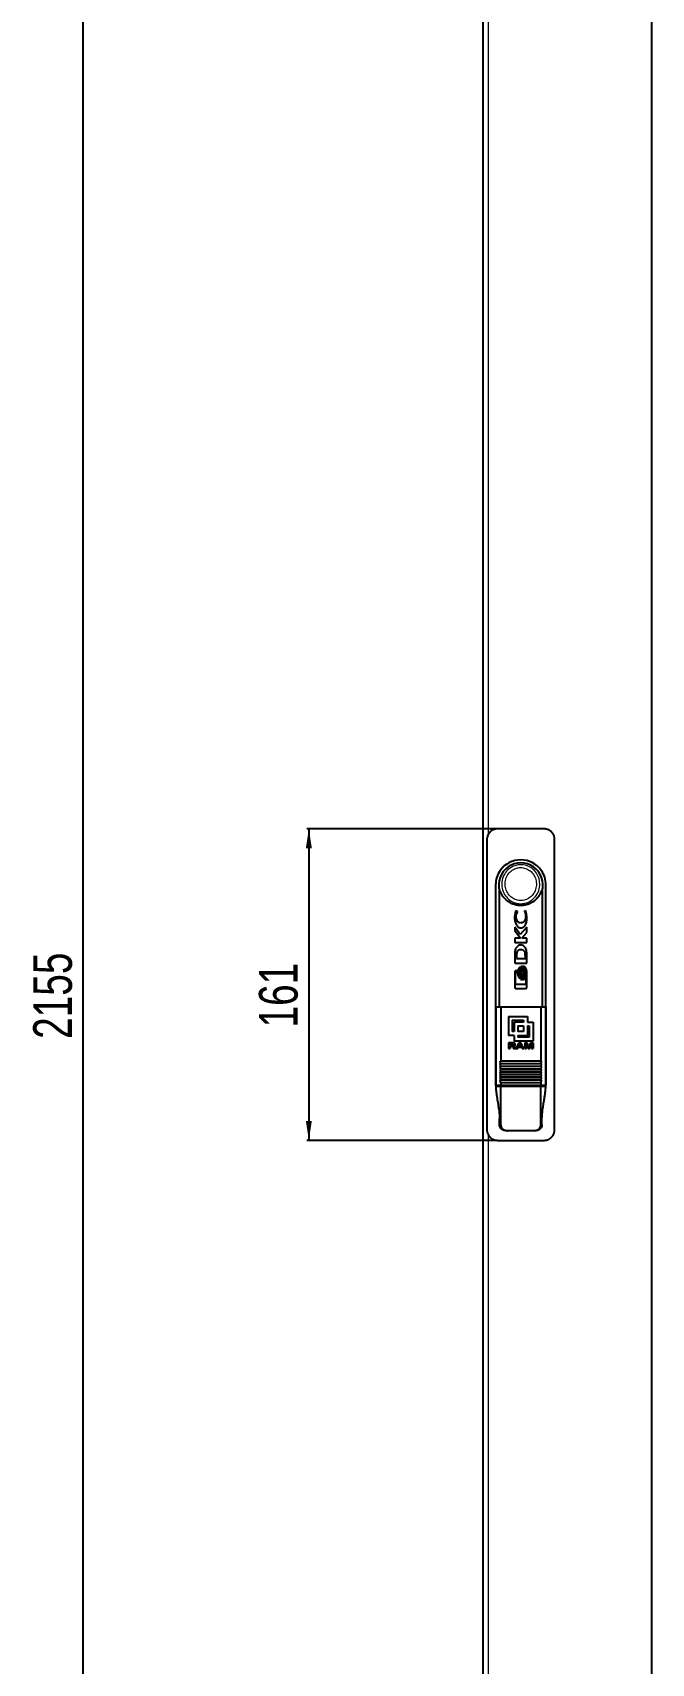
# Model space of a CAD drawing. Header units: millimetres. Extents: x -595 to 1655, y -1707 to 978.
# Drawn here: x -595 to -276, y -708 to 135 of the extents above; entities that cross this region are included whole.
import ezdxf

# ---------------------------------------------------------------- set-up
doc = ezdxf.new("R2010")
doc.units = ezdxf.units.MM
doc.layers.add('FORMAT', color=7, linetype='Continuous')
doc.styles.add('SLDTEXTSTYLE0', font='TXT', dxfattribs={"width": 0.75})
doc.dimstyles.new('SLDDIMSTYLE0', dxfattribs={"dimtxt": 20, "dimasz": 10, "dimexe": 0, "dimexo": 0.0625, "dimgap": 5, "dimtad": 2, "dimdec": 1, "dimrnd": 1e-09, "dimzin": 12, "dimdsep": 46, "dimtxsty": 'SLDTEXTSTYLE0', "dimsah": 1, "dimcen": 0.09, "dimadec": 0, "dimazin": 3, "dimtfac": 1, "dimtofl": 0, "dimtmove": 0, "dimatfit": 3, "dimfxl": 0, "dimfrac": 2, "dimtolj": 1, "dimtzin": 12, "dimarcsym": 0})

# ---------------------------------------------------------------- blocks, each defined once
blk = doc.blocks.new('_D_1')
at = {"layer": 'FORMAT'}
for p, q in [((-362.56, 722.34), (-570.23, 722.34)), ((-569.23, -1432.66), (-569.23, 722.34)), ((-362.56, -1432.66), (-570.23, -1432.66))]:
    blk.add_line(p, q, dxfattribs=at)
for points in [[(-569.23, 722.34), (-570.77, 712.34), (-567.69, 712.34)], [(-569.23, -1432.66), (-567.69, -1422.66), (-570.77, -1422.66)]]:
    blk.add_solid(points, dxfattribs=at)
at = {"layer": 'FORMAT', "insert": (-595.01, -384.72), "char_height": 20, "attachment_point": 1, "rotation": 90, "style": 'SLDTEXTSTYLE0'}
blk.add_mtext('2155', dxfattribs=at)
blk = doc.blocks.new('_D_4')
at = {"layer": 'FORMAT'}
for p, q in [((-355.06, -276.16), (-453.56, -276.16)), ((-452.56, -276.16), (-452.56, -437.16)), ((-355.06, -437.16), (-453.56, -437.16))]:
    blk.add_line(p, q, dxfattribs=at)
for points in [[(-452.56, -276.16), (-454.1, -286.16), (-451.02, -286.16)], [(-452.56, -437.16), (-451.02, -427.16), (-454.1, -427.16)]]:
    blk.add_solid(points, dxfattribs=at)
at = {"layer": 'FORMAT', "insert": (-478.34, -378.83), "char_height": 20, "attachment_point": 1, "rotation": 90, "style": 'SLDTEXTSTYLE0'}
blk.add_mtext('161', dxfattribs=at)

msp = doc.modelspace()

# ---------------------------------------------------------------- linework, layer by layer
at = {"color": 7, "linetype": 'Continuous', "lineweight": 25}
for p, q in [((-362.55, -1432.66), (-362.55, 722.34)), ((-275.55, 630.34), (-275.55, -1340.66)), ((-331.05, -276.16), (-355.05, -276.16)), ((-360.55, -281.66), (-360.55, -431.66)), ((-325.55, -431.66), (-325.55, -281.66)), ((-356.05, -305.16), (-356.05, -408.16)), ((-354.05, -368.16), (-354.05, -308.16)), ((-354.05, -308.16), (-354.05, -308.16)), ((-332.06, -308.16), (-332.05, -308.16)), ((-332.05, -308.16), (-332.05, -368.16)), ((-330.05, -408.16), (-330.05, -305.16)), ((-345.75, -318.49), (-346.28, -321.64)), ((-344.67, -318.86), (-345.75, -318.49)), ((-344.67, -319.15), (-344.67, -318.86)), ((-340.27, -318.88), (-341.07, -318.6)), ((-341.07, -318.6), (-341.07, -318.84)), ((-339.83, -321.67), (-340.27, -318.88)), ((-343.41, -330.83), (-346.2, -327.03)), ((-346.2, -327.03), (-346.2, -328.73)), ((-346.2, -328.73), (-343.25, -332.72)), ((-339.91, -326.95), (-343.41, -330.83)), ((-339.91, -329.68), (-339.91, -326.95)), ((-343.25, -332.72), (-346.2, -332.72)), ((-346.2, -332.72), (-346.2, -334.94)), ((-346.2, -334.94), (-339.91, -334.94)), ((-342.55, -332.72), (-339.91, -329.68)), ((-339.91, -332.72), (-342.55, -332.72)), ((-339.91, -334.94), (-339.91, -332.72)), ((-346.19, -341.35), (-346.19, -345.58)), ((-346.19, -345.58), (-339.9, -345.58)), ((-345.24, -340.68), (-345.32, -341.66)), ((-345.32, -341.66), (-345.32, -343.21)), ((-345.32, -343.21), (-340.68, -343.21)), ((-340.68, -343.21), (-340.68, -341.79)), ((-339.93, -340.52), (-340.11, -338.9)), ((-339.9, -341.52), (-339.93, -340.52)), ((-339.9, -341.54), (-339.9, -341.52)), ((-339.9, -341.56), (-339.9, -341.54)), ((-339.9, -345.58), (-339.9, -341.56)), ((-346.2, -350.16), (-346.2, -358.01)), ((-345.69, -356.55), (-345.69, -350.3)), ((-345.69, -350.3), (-345.11, -350.3)), ((-345.11, -349.51), (-345.54, -349.51)), ((-345.11, -350.3), (-345.11, -349.51)), ((-343.38, -353.48), (-343.11, -353.34)), ((-343.09, -347.81), (-343.32, -347.66)), ((-343.18, -353.95), (-342.51, -353.95)), ((-342.35, -347.29), (-343.03, -347.29)), ((-342.97, -353.23), (-342.72, -352.95)), ((-342.72, -348.21), (-342.95, -347.93)), ((-342.61, -350.58), (-342.34, -349.02)), ((-342.33, -352.15), (-342.61, -350.58)), ((-342.34, -349.02), (-342.57, -348.46)), ((-342.57, -352.71), (-342.33, -352.15)), ((-342.11, -353.95), (-341.41, -353.95)), ((-341.26, -347.29), (-341.96, -347.29)), ((-340.4, -352.87), (-340.4, -356.55)), ((-339.91, -358.01), (-339.91, -350.16)), ((-340.4, -356.55), (-345.69, -356.55)), ((-345.54, -358.66), (-340.57, -358.66)), ((-356.02, -368.16), (-356.02, -408.66)), ((-356.02, -368.16), (-353.4, -368.16)), ((-353.4, -368.16), (-332.71, -368.16)), ((-353.4, -368.16), (-353.4, -396.16)), ((-332.71, -368.16), (-332.71, -396.16)), ((-332.71, -368.16), (-330.09, -368.16)), ((-330.09, -368.16), (-330.09, -408.66)), ((-349.4, -373.16), (-339.64, -373.16)), ((-349.4, -373.16), (-349.4, -382.92)), ((-347.45, -375.11), (-347.45, -380.97)), ((-347.45, -375.11), (-341.59, -375.11)), ((-346.47, -376.09), (-346.47, -380.97)), ((-341.59, -376.09), (-346.47, -376.09)), ((-344.52, -378.04), (-344.52, -380.97)), ((-344.52, -378.04), (-341.59, -378.04)), ((-341.59, -375.11), (-341.59, -376.09)), ((-341.59, -378.04), (-341.59, -380.97)), ((-339.64, -373.16), (-339.64, -376.09)), ((-339.64, -376.09), (-336.71, -376.09)), ((-339.64, -378.04), (-339.64, -382.92)), ((-339.64, -378.04), (-338.66, -378.04)), ((-338.66, -378.04), (-338.66, -383.9)), ((-336.71, -376.09), (-336.71, -385.85)), ((-346.47, -382.92), (-349.4, -382.92)), ((-347.33, -386.72), (-349.4, -386.72)), ((-349.4, -386.72), (-349.4, -389.69)), ((-348.52, -387.22), (-348.52, -388.02)), ((-348.52, -387.22), (-347.45, -387.22)), ((-346.47, -380.97), (-347.45, -380.97)), ((-346.47, -382.92), (-346.47, -385.85)), ((-336.71, -385.85), (-346.47, -385.85)), ((-344.02, -386.72), (-345.55, -389.69)), ((-341.59, -380.97), (-344.52, -380.97)), ((-344.52, -382.92), (-344.52, -383.9)), ((-344.52, -382.92), (-339.64, -382.92)), ((-338.66, -383.9), (-344.52, -383.9)), ((-344.1, -388.59), (-343.5, -387.32)), ((-342.99, -386.72), (-344.02, -386.72)), ((-343.5, -387.32), (-342.9, -388.59)), ((-341.44, -389.69), (-342.99, -386.72)), ((-339.67, -386.72), (-340.98, -386.72)), ((-340.98, -386.72), (-340.98, -389.69)), ((-340.14, -387.3), (-340.14, -389.69)), ((-340.14, -387.3), (-339.27, -389.69)), ((-338.81, -388.98), (-339.67, -386.72)), ((-337.96, -386.72), (-338.81, -388.98)), ((-338.35, -389.69), (-337.48, -387.3)), ((-336.64, -386.72), (-337.96, -386.72)), ((-337.48, -387.3), (-337.48, -389.69)), ((-336.64, -386.72), (-336.64, -389.69)), ((-349.4, -389.69), (-348.52, -389.69)), ((-347.49, -388.02), (-348.52, -388.02)), ((-348.52, -388.51), (-348.52, -389.69)), ((-348.52, -388.51), (-347.59, -388.51)), ((-346.96, -388.99), (-346.94, -389.31)), ((-346.81, -389.69), (-345.85, -389.69)), ((-346.03, -389.26), (-346.04, -388.9)), ((-346.03, -389.26), (-346.03, -389.27)), ((-345.85, -389.6), (-345.85, -389.69)), ((-345.55, -389.69), (-344.62, -389.69)), ((-344.62, -389.69), (-344.33, -389.08)), ((-344.33, -389.08), (-342.66, -389.08)), ((-342.9, -388.59), (-344.1, -388.59)), ((-342.66, -389.08), (-342.37, -389.69)), ((-342.37, -389.69), (-341.44, -389.69)), ((-340.98, -389.69), (-340.14, -389.69)), ((-339.27, -389.69), (-338.35, -389.69)), ((-337.48, -389.69), (-336.64, -389.69)), ((-353.65, -396.26), (-353.45, -396.26)), ((-332.66, -396.26), (-353.45, -396.26)), ((-332.66, -397.66), (-353.45, -397.66)), ((-332.66, -399.06), (-353.45, -399.06)), ((-332.66, -400.46), (-353.45, -400.46)), ((-332.66, -401.86), (-353.45, -401.86)), ((-332.66, -403.26), (-353.45, -403.26)), ((-332.66, -396.26), (-332.45, -396.26)), ((-356.02, -408.66), (-353.4, -408.66)), ((-356.02, -409.16), (-353.4, -409.16)), ((-354.05, -409.16), (-354.05, -408.66)), ((-332.66, -404.66), (-353.45, -404.66)), ((-332.66, -406.06), (-353.45, -406.06)), ((-353.4, -407.36), (-353.4, -408.66)), ((-353.4, -408.66), (-332.71, -408.66)), ((-353.4, -429.16), (-353.4, -409.16)), ((-353.4, -409.16), (-332.71, -409.16)), ((-332.71, -407.36), (-332.71, -408.66)), ((-332.71, -408.66), (-330.09, -408.66)), ((-332.71, -429.16), (-332.71, -409.16)), ((-332.71, -409.16), (-330.09, -409.16)), ((-332.05, -408.66), (-332.05, -409.16)), ((-354.01, -429.16), (-354.01, -426.07)), ((-332.09, -429.16), (-332.09, -426.07)), ((-355.05, -437.16), (-331.05, -437.16)), ((-349.78, -432.16), (-350.72, -432.16)), ((-336.33, -432.16), (-349.78, -432.16)), ((-335.39, -432.16), (-336.33, -432.16))]:
    msp.add_line(p, q, dxfattribs=at)
at = {"color": 8, "linetype": 'Continuous', "lineweight": 18}
for p, q in [((-359.95, 719.74), (-359.95, -279.18)), ((-353.4, -396.16), (-332.71, -396.16)), ((-354.01, -429.16), (-353.4, -429.16)), ((-332.71, -429.16), (-332.09, -429.16)), ((-359.95, -434.13), (-359.95, -1430.06))]:
    msp.add_line(p, q, dxfattribs=at)
at = {"color": 7, "linetype": 'Continuous', "lineweight": 25}
for centre, radius, start, end in [((-343.05, -305.16), 11.4, 344.74488, 195.25752), ((-343.05, -305.16), 13, 35.39435, 144.60565), ((-343.05, -305.16), 13, 144.60565, 180), ((-343.05, -305.16), 13, 0, 35.39435), ((-343.05, -408.16), 13, 180, 184.41172), ((-343.05, -408.16), 13, 355.58829, 0)]:
    msp.add_arc(centre, radius, start, end, dxfattribs=at)
for points, knots in [([(-355.05, -276.16), (-355.21, -276.16), (-355.51, -276.17), (-355.97, -276.23), (-356.43, -276.33), (-356.82, -276.45), (-357.22, -276.6), (-357.63, -276.79), (-358.08, -277.06), (-358.46, -277.33), (-358.87, -277.69), (-359.3, -278.14), (-359.66, -278.64), (-359.97, -279.17), (-360.23, -279.74), (-360.39, -280.31), (-360.5, -280.85), (-360.55, -281.25), (-360.55, -281.56), (-360.55, -281.66)], [0, 0, 0, 0, 0.053172, 0.106675, 0.160573, 0.21481, 0.246962, 0.310208, 0.370905, 0.429611, 0.473053, 0.55929, 0.644347, 0.687789, 0.774026, 0.859084, 0.894157, 0.964601, 1, 1, 1, 1]), ([(-325.55, -281.66), (-325.55, -281.58), (-325.56, -281.36), (-325.59, -280.97), (-325.67, -280.52), (-325.76, -280.14), (-325.93, -279.64), (-326.17, -279.09), (-326.5, -278.57), (-326.87, -278.07), (-327.3, -277.62), (-327.78, -277.23), (-328.23, -276.93), (-328.65, -276.7), (-329.15, -276.49), (-329.54, -276.37), (-329.97, -276.26), (-330.44, -276.18), (-330.85, -276.17), (-331.05, -276.16)], [0, 0, 0, 0, 0.026382, 0.079439, 0.133137, 0.18749, 0.214833, 0.314493, 0.39548, 0.429557, 0.529218, 0.610207, 0.644284, 0.717062, 0.777394, 0.831748, 0.859092, 0.929276, 1, 1, 1, 1]), ([(-332.06, -308.16), (-332.06, -308.19), (-332.09, -308.26), (-332.13, -308.36), (-332.2, -308.44), (-332.27, -308.46), (-332.32, -308.46), (-332.37, -308.45), (-332.41, -308.43), (-332.45, -308.41), (-332.47, -308.38), (-332.49, -308.39), (-332.52, -308.42), (-332.6, -308.57), (-332.69, -308.77), (-332.82, -309.06), (-332.97, -309.4), (-333.16, -309.8), (-333.36, -310.19), (-333.61, -310.62), (-333.96, -311.14), (-334.41, -311.74), (-334.83, -312.22), (-335.19, -312.6), (-335.61, -312.99), (-336.18, -313.48), (-336.93, -314), (-337.58, -314.39), (-338.13, -314.67), (-338.69, -314.92), (-339.4, -315.2), (-340.29, -315.46), (-341.06, -315.62), (-341.67, -315.71), (-342.29, -315.77), (-343.02, -315.8), (-343.9, -315.77), (-344.69, -315.68), (-345.37, -315.56), (-346.03, -315.4), (-346.72, -315.19), (-347.3, -314.97), (-347.83, -314.74), (-348.17, -314.57), (-348.59, -314.35), (-348.91, -314.16), (-349.43, -313.83), (-350.01, -313.4), (-350.68, -312.83), (-351.24, -312.27), (-351.65, -311.8), (-351.97, -311.39), (-352.26, -310.97), (-352.59, -310.46), (-352.84, -310), (-353.01, -309.67), (-353.12, -309.45), (-353.22, -309.22), (-353.33, -308.97), (-353.44, -308.72), (-353.51, -308.56), (-353.57, -308.45), (-353.6, -308.4), (-353.63, -308.38), (-353.65, -308.39), (-353.69, -308.42), (-353.76, -308.46), (-353.82, -308.46), (-353.87, -308.45), (-353.91, -308.43), (-353.95, -308.38), (-354, -308.31), (-354.04, -308.21), (-354.05, -308.16)], [0, 0, 0, 0, 0.007429, 0.022366, 0.037562, 0.053017, 0.060786, 0.067374, 0.073961, 0.080589, 0.08425, 0.085866, 0.088472, 0.091878, 0.103753, 0.109329, 0.120579, 0.137541, 0.148867, 0.160012, 0.182366, 0.204942, 0.227741, 0.239178, 0.252537, 0.279364, 0.306563, 0.334141, 0.347993, 0.361602, 0.38893, 0.41664, 0.44474, 0.458856, 0.47264, 0.500321, 0.523672, 0.552117, 0.571185, 0.585017, 0.612793, 0.636229, 0.640975, 0.664789, 0.669571, 0.683938, 0.697687, 0.7253, 0.748604, 0.777009, 0.796056, 0.805201, 0.823525, 0.841971, 0.860539, 0.869844, 0.87594, 0.882036, 0.892761, 0.900541, 0.906874, 0.910301, 0.913, 0.914838, 0.9167, 0.924526, 0.932352, 0.948085, 0.955997, 0.963249, 0.970501, 0.985183, 1, 1, 1, 1]), ([(-345.46, -321.58), (-345.43, -321.15), (-345.36, -320.27), (-344.9, -319.53), (-344.67, -319.15)], [0, 0, 0, 0, 0.500963, 1, 1, 1, 1]), ([(-341.07, -318.84), (-340.9, -319.28), (-340.57, -320.17), (-340.53, -321.11), (-340.51, -321.58)], [0, 0, 0, 0, 0.500084, 1, 1, 1, 1]), ([(-346.28, -321.64), (-346.25, -322.23), (-346.2, -323.41), (-345.7, -325.12), (-344.96, -326.43), (-344.14, -327.09), (-343.58, -327.31), (-343.28, -327.34), (-343.13, -327.35)], [0, 0, 0, 0, 0.250282, 0.499393, 0.748791, 0.874699, 0.937286, 1, 1, 1, 1]), ([(-342.99, -324.84), (-343.17, -324.83), (-343.55, -324.79), (-344.06, -324.54), (-344.5, -324.18), (-344.98, -323.59), (-345.37, -322.71), (-345.43, -321.96), (-345.46, -321.58)], [0, 0, 0, 0, 0.124416, 0.248357, 0.373982, 0.500169, 0.7494, 1, 1, 1, 1]), ([(-343.13, -327.35), (-342.83, -327.32), (-342.21, -327.27), (-341.39, -326.8), (-340.77, -326.1), (-340.22, -325), (-339.88, -323.5), (-339.85, -322.28), (-339.83, -321.67)], [0, 0, 0, 0, 0.125262, 0.250124, 0.375384, 0.500707, 0.750322, 1, 1, 1, 1]), ([(-340.51, -321.58), (-340.54, -321.96), (-340.59, -322.71), (-340.99, -323.58), (-341.46, -324.17), (-341.9, -324.54), (-342.42, -324.79), (-342.8, -324.83), (-342.99, -324.84)], [0, 0, 0, 0, 0.249965, 0.497821, 0.623014, 0.748581, 0.874284, 1, 1, 1, 1]), ([(-340.11, -338.9), (-340.2, -338.6), (-340.38, -338.01), (-340.89, -337.21), (-341.58, -336.58), (-342.44, -336.17), (-343.39, -336.13), (-344.28, -336.44), (-345.02, -337.04), (-345.37, -337.55), (-345.54, -337.81)], [0, 0, 0, 0, 0.125557, 0.25014, 0.375477, 0.500068, 0.624419, 0.749377, 0.874071, 1, 1, 1, 1]), ([(-345.54, -337.81), (-345.67, -338.09), (-345.93, -338.63), (-346.14, -339.84), (-346.17, -340.74), (-346.19, -341.35)], [0, 0, 0, 0, 0.249362, 0.499672, 1, 1, 1, 1]), ([(-343.03, -338.66), (-343.32, -338.67), (-343.74, -338.68), (-344.28, -338.86), (-344.64, -339.11), (-344.88, -339.46), (-345.1, -339.99), (-345.18, -340.41), (-345.24, -340.68)], [0, 0, 0, 0, 0.249432, 0.37514, 0.499356, 0.623458, 0.749245, 1, 1, 1, 1]), ([(-340.68, -341.79), (-340.69, -341.42), (-340.71, -340.67), (-340.91, -339.72), (-341.4, -339.11), (-342.06, -338.71), (-342.65, -338.68), (-343.03, -338.66)], [0, 0, 0, 0, 0.248427, 0.497372, 0.622903, 0.74851, 1, 1, 1, 1]), ([(-345.54, -349.51), (-345.62, -349.52), (-345.8, -349.54), (-346.01, -349.69), (-346.14, -349.87), (-346.19, -350.04), (-346.2, -350.12), (-346.2, -350.16)], [0, 0, 0, 0, 0.249445, 0.498999, 0.74851, 0.873859, 1, 1, 1, 1]), ([(-343.32, -347.66), (-343.45, -347.73), (-343.71, -347.85), (-344.12, -348.26), (-344.48, -348.89), (-344.73, -349.72), (-344.76, -350.3), (-344.77, -350.58)], [0, 0, 0, 0, 0.1246, 0.248977, 0.500405, 0.749333, 1, 1, 1, 1]), ([(-344.77, -350.58), (-344.76, -350.86), (-344.73, -351.42), (-344.49, -352.24), (-344.15, -352.87), (-343.75, -353.28), (-343.5, -353.41), (-343.38, -353.48)], [0, 0, 0, 0, 0.2487307, 0.4973773, 0.750528, 0.8752331, 1, 1, 1, 1]), ([(-344.26, -350.58), (-344.21, -350.06), (-344.14, -349.29), (-343.69, -348.32), (-343.29, -347.98), (-343.09, -347.81)], [0, 0, 0, 0, 0.4989654, 0.749922, 1, 1, 1, 1]), ([(-343.11, -353.34), (-343.31, -353.17), (-343.7, -352.83), (-344.14, -351.87), (-344.21, -351.1), (-344.26, -350.58)], [0, 0, 0, 0, 0.249575, 0.500842, 1, 1, 1, 1]), ([(-342.95, -347.93), (-343.12, -348.11), (-343.46, -348.46), (-343.85, -349.37), (-343.92, -350.1), (-343.96, -350.58)], [0, 0, 0, 0, 0.2501927, 0.5001584, 1, 1, 1, 1]), ([(-343.96, -350.58), (-343.92, -351.07), (-343.86, -351.79), (-343.47, -352.7), (-343.13, -353.05), (-342.97, -353.23)], [0, 0, 0, 0, 0.499584, 0.749527, 1, 1, 1, 1]), ([(-343.45, -350.58), (-343.42, -350.16), (-343.38, -349.53), (-343.08, -348.73), (-342.84, -348.38), (-342.72, -348.21)], [0, 0, 0, 0, 0.50146, 0.750257, 1, 1, 1, 1]), ([(-342.72, -352.95), (-342.84, -352.78), (-343.08, -352.43), (-343.37, -351.63), (-343.42, -351), (-343.45, -350.58)], [0, 0, 0, 0, 0.250895, 0.500775, 1, 1, 1, 1]), ([(-341.68, -350.58), (-341.73, -351.23), (-341.81, -352.2), (-342.32, -353.22), (-342.74, -353.72), (-343.03, -353.87), (-343.18, -353.95)], [0, 0, 0, 0, 0.497146, 0.748374, 0.87465, 1, 1, 1, 1]), ([(-342.57, -348.46), (-342.74, -348.79), (-343.07, -349.46), (-343.11, -350.21), (-343.12, -350.58)], [0, 0, 0, 0, 0.498433, 1, 1, 1, 1]), ([(-343.12, -350.58), (-343.11, -350.96), (-343.07, -351.71), (-342.73, -352.38), (-342.57, -352.71)], [0, 0, 0, 0, 0.501471, 1, 1, 1, 1]), ([(-343.03, -347.29), (-342.9, -347.37), (-342.64, -347.55), (-342.27, -348.05), (-341.8, -349.03), (-341.73, -349.96), (-341.68, -350.58)], [0, 0, 0, 0, 0.1256783, 0.2511395, 0.5015899, 1, 1, 1, 1]), ([(-342.51, -353.95), (-342.36, -353.87), (-342.07, -353.72), (-341.65, -353.22), (-341.14, -352.2), (-341.06, -351.23), (-341.01, -350.58)], [0, 0, 0, 0, 0.125292, 0.251009, 0.501049, 1, 1, 1, 1]), ([(-341.01, -350.58), (-341.06, -349.97), (-341.13, -349.04), (-341.59, -348.05), (-341.97, -347.55), (-342.22, -347.37), (-342.35, -347.29)], [0, 0, 0, 0, 0.496168, 0.747703, 0.874111, 1, 1, 1, 1]), ([(-340.62, -350.58), (-340.67, -351.23), (-340.74, -352.2), (-341.26, -353.22), (-341.68, -353.72), (-341.97, -353.87), (-342.11, -353.95)], [0, 0, 0, 0, 0.497154, 0.74838, 0.874653, 1, 1, 1, 1]), ([(-341.96, -347.29), (-341.83, -347.37), (-341.57, -347.55), (-341.2, -348.05), (-340.73, -349.03), (-340.66, -349.96), (-340.62, -350.58)], [0, 0, 0, 0, 0.125677, 0.251137, 0.501585, 1, 1, 1, 1]), ([(-341.41, -353.95), (-341.3, -353.89), (-341.07, -353.78), (-340.7, -353.43), (-340.52, -353.09), (-340.4, -352.87)], [0, 0, 0, 0, 0.248111, 0.495863, 1, 1, 1, 1]), ([(-339.91, -350.16), (-339.93, -349.89), (-339.98, -349.35), (-340.27, -348.57), (-340.6, -347.97), (-340.92, -347.52), (-341.15, -347.37), (-341.26, -347.29)], [0, 0, 0, 0, 0.249822, 0.49931, 0.748741, 0.874879, 1, 1, 1, 1]), ([(-346.2, -358.01), (-346.2, -358.05), (-346.19, -358.14), (-346.14, -358.3), (-346.02, -358.48), (-345.8, -358.63), (-345.63, -358.65), (-345.54, -358.66)], [0, 0, 0, 0, 0.125388, 0.250591, 0.500192, 0.749805, 1, 1, 1, 1]), ([(-340.57, -358.66), (-340.48, -358.65), (-340.31, -358.63), (-340.09, -358.48), (-339.97, -358.3), (-339.92, -358.14), (-339.91, -358.05), (-339.91, -358.01)], [0, 0, 0, 0, 0.249437, 0.498997, 0.748516, 0.87386, 1, 1, 1, 1]), ([(-346.81, -387.62), (-346.81, -387.66), (-346.81, -387.74), (-346.87, -387.84), (-346.96, -387.92), (-347.17, -388.01), (-347.35, -388.01), (-347.49, -388.02)], [0, 0, 0, 0, 0.144848, 0.259554, 0.374146, 0.548842, 1, 1, 1, 1]), ([(-347.45, -387.22), (-347.32, -387.22), (-347.13, -387.23), (-346.93, -387.33), (-346.85, -387.42), (-346.81, -387.52), (-346.81, -387.59), (-346.81, -387.62)], [0, 0, 0, 0, 0.464779, 0.639498, 0.766783, 0.894486, 1, 1, 1, 1]), ([(-345.93, -387.56), (-345.94, -387.47), (-345.95, -387.3), (-346.06, -387.09), (-346.25, -386.92), (-346.68, -386.74), (-347.06, -386.73), (-347.33, -386.72)], [0, 0, 0, 0, 0.149141, 0.264134, 0.378852, 0.560232, 1, 1, 1, 1]), ([(-346.57, -388.25), (-346.46, -388.22), (-346.27, -388.17), (-346.07, -388), (-345.96, -387.81), (-345.93, -387.65), (-345.93, -387.57), (-345.93, -387.56)], [0, 0, 0, 0, 0.331473, 0.546481, 0.762526, 0.960277, 1, 1, 1, 1]), ([(-353.45, -396.26), (-353.44, -396.26), (-353.43, -396.26), (-353.41, -396.23), (-353.4, -396.2), (-353.4, -396.18), (-353.4, -396.16), (-353.4, -396.16)], [0, 0, 0, 0, 0.295691, 0.568687, 0.759853, 0.951912, 1, 1, 1, 1]), ([(-347.59, -388.51), (-347.48, -388.52), (-347.32, -388.52), (-347.15, -388.58), (-347.06, -388.65), (-347, -388.75), (-346.97, -388.87), (-346.96, -388.96), (-346.96, -388.99)], [0, 0, 0, 0, 0.362307, 0.499762, 0.603895, 0.707751, 0.888159, 1, 1, 1, 1]), ([(-346.94, -389.31), (-346.94, -389.35), (-346.93, -389.42), (-346.91, -389.54), (-346.86, -389.63), (-346.82, -389.68), (-346.81, -389.69)], [0, 0, 0, 0, 0.2561394, 0.5126978, 0.9190221, 1, 1, 1, 1]), ([(-346.04, -388.9), (-346.05, -388.8), (-346.07, -388.64), (-346.18, -388.44), (-346.34, -388.32), (-346.48, -388.28), (-346.57, -388.25)], [0, 0, 0, 0, 0.336422, 0.52346, 0.710673, 1, 1, 1, 1]), ([(-345.85, -389.6), (-345.88, -389.59), (-345.93, -389.56), (-345.99, -389.48), (-346.02, -389.38), (-346.02, -389.31), (-346.03, -389.27)], [0, 0, 0, 0, 0.20263, 0.420406, 0.728008, 1, 1, 1, 1]), ([(-332.71, -396.16), (-332.71, -396.17), (-332.71, -396.19), (-332.7, -396.22), (-332.69, -396.24), (-332.68, -396.26), (-332.66, -396.26), (-332.66, -396.26)], [0, 0, 0, 0, 0.1717087, 0.3429843, 0.5250053, 0.735802, 1, 1, 1, 1]), ([(-353.4, -397.56), (-353.44, -397.34), (-353.51, -397.02), (-353.59, -396.59), (-353.63, -396.37), (-353.65, -396.26)], [0, 0, 0, 0, 0.499993, 0.749996, 1, 1, 1, 1]), ([(-353.4, -398.96), (-353.44, -398.74), (-353.51, -398.42), (-353.59, -397.99), (-353.63, -397.77), (-353.65, -397.66)], [0, 0, 0, 0, 0.499993, 0.749996, 1, 1, 1, 1]), ([(-353.4, -400.36), (-353.44, -400.14), (-353.51, -399.82), (-353.59, -399.39), (-353.63, -399.17), (-353.65, -399.06)], [0, 0, 0, 0, 0.499993, 0.749996, 1, 1, 1, 1]), ([(-353.4, -401.76), (-353.44, -401.54), (-353.51, -401.22), (-353.59, -400.79), (-353.63, -400.57), (-353.65, -400.46)], [0, 0, 0, 0, 0.499993, 0.749996, 1, 1, 1, 1]), ([(-353.4, -403.16), (-353.44, -402.94), (-353.51, -402.62), (-353.59, -402.19), (-353.63, -401.97), (-353.65, -401.86)], [0, 0, 0, 0, 0.4999933, 0.7499958, 1, 1, 1, 1]), ([(-353.4, -404.56), (-353.44, -404.34), (-353.51, -404.02), (-353.59, -403.59), (-353.63, -403.37), (-353.65, -403.26)], [0, 0, 0, 0, 0.499993, 0.749996, 1, 1, 1, 1]), ([(-353.45, -397.66), (-353.44, -397.66), (-353.43, -397.66), (-353.41, -397.63), (-353.4, -397.6), (-353.4, -397.58), (-353.4, -397.56), (-353.4, -397.56)], [0, 0, 0, 0, 0.295691, 0.568687, 0.759853, 0.951912, 1, 1, 1, 1]), ([(-353.45, -399.06), (-353.44, -399.06), (-353.43, -399.06), (-353.41, -399.03), (-353.4, -399), (-353.4, -398.98), (-353.4, -398.96), (-353.4, -398.96)], [0, 0, 0, 0, 0.2956914, 0.5686867, 0.7598531, 0.9519121, 1, 1, 1, 1]), ([(-353.45, -400.46), (-353.44, -400.46), (-353.43, -400.46), (-353.41, -400.43), (-353.4, -400.4), (-353.4, -400.38), (-353.4, -400.36), (-353.4, -400.36)], [0, 0, 0, 0, 0.2956914, 0.5686867, 0.7598531, 0.9519121, 1, 1, 1, 1]), ([(-353.45, -401.86), (-353.44, -401.86), (-353.43, -401.86), (-353.41, -401.83), (-353.4, -401.8), (-353.4, -401.78), (-353.4, -401.76), (-353.4, -401.76)], [0, 0, 0, 0, 0.295691, 0.568687, 0.759853, 0.951912, 1, 1, 1, 1]), ([(-353.45, -403.26), (-353.44, -403.26), (-353.43, -403.26), (-353.41, -403.23), (-353.4, -403.2), (-353.4, -403.18), (-353.4, -403.16), (-353.4, -403.16)], [0, 0, 0, 0, 0.295691, 0.568687, 0.759853, 0.951912, 1, 1, 1, 1]), ([(-353.45, -404.66), (-353.44, -404.66), (-353.43, -404.66), (-353.41, -404.63), (-353.4, -404.6), (-353.4, -404.58), (-353.4, -404.56), (-353.4, -404.56)], [0, 0, 0, 0, 0.295691, 0.568687, 0.759853, 0.951912, 1, 1, 1, 1]), ([(-332.71, -397.56), (-334.64, -397.56), (-338.49, -397.56), (-345.41, -397.56), (-350.37, -397.56), (-353.4, -397.56)], [0, 0, 0, 0, 0.280051, 0.560047, 1, 1, 1, 1]), ([(-332.71, -398.96), (-334.64, -398.96), (-338.49, -398.96), (-345.41, -398.96), (-350.37, -398.96), (-353.4, -398.96)], [0, 0, 0, 0, 0.280051, 0.560047, 1, 1, 1, 1]), ([(-332.71, -400.36), (-334.64, -400.36), (-338.49, -400.36), (-345.41, -400.36), (-350.37, -400.36), (-353.4, -400.36)], [0, 0, 0, 0, 0.280051, 0.560047, 1, 1, 1, 1]), ([(-332.71, -401.76), (-334.64, -401.76), (-338.49, -401.76), (-345.41, -401.76), (-350.37, -401.76), (-353.4, -401.76)], [0, 0, 0, 0, 0.280051, 0.560047, 1, 1, 1, 1]), ([(-332.71, -403.16), (-334.64, -403.16), (-338.49, -403.16), (-345.41, -403.16), (-350.37, -403.16), (-353.4, -403.16)], [0, 0, 0, 0, 0.2800507, 0.5600468, 1, 1, 1, 1]), ([(-332.71, -404.56), (-334.64, -404.56), (-338.49, -404.56), (-345.41, -404.56), (-350.37, -404.56), (-353.4, -404.56)], [0, 0, 0, 0, 0.280051, 0.560047, 1, 1, 1, 1]), ([(-332.45, -396.26), (-332.47, -396.37), (-332.53, -396.64), (-332.61, -397.07), (-332.68, -397.4), (-332.71, -397.56)], [0, 0, 0, 0, 0.249996, 0.624995, 1, 1, 1, 1]), ([(-332.71, -397.56), (-332.71, -397.57), (-332.71, -397.59), (-332.7, -397.62), (-332.69, -397.64), (-332.68, -397.66), (-332.66, -397.66), (-332.66, -397.66)], [0, 0, 0, 0, 0.171709, 0.342984, 0.525005, 0.735802, 1, 1, 1, 1]), ([(-332.45, -397.66), (-332.47, -397.77), (-332.53, -398.04), (-332.61, -398.47), (-332.68, -398.8), (-332.71, -398.96)], [0, 0, 0, 0, 0.249996, 0.624995, 1, 1, 1, 1]), ([(-332.71, -398.96), (-332.71, -398.97), (-332.71, -398.99), (-332.7, -399.02), (-332.69, -399.04), (-332.68, -399.06), (-332.66, -399.06), (-332.66, -399.06)], [0, 0, 0, 0, 0.1717087, 0.3429843, 0.5250053, 0.735802, 1, 1, 1, 1]), ([(-332.45, -399.06), (-332.47, -399.17), (-332.53, -399.44), (-332.61, -399.87), (-332.68, -400.2), (-332.71, -400.36)], [0, 0, 0, 0, 0.249996, 0.624995, 1, 1, 1, 1]), ([(-332.71, -400.36), (-332.71, -400.37), (-332.71, -400.39), (-332.7, -400.42), (-332.69, -400.44), (-332.68, -400.46), (-332.66, -400.46), (-332.66, -400.46)], [0, 0, 0, 0, 0.171709, 0.342984, 0.525005, 0.735802, 1, 1, 1, 1]), ([(-332.45, -400.46), (-332.47, -400.57), (-332.53, -400.84), (-332.61, -401.27), (-332.68, -401.6), (-332.71, -401.76)], [0, 0, 0, 0, 0.249996, 0.6249953, 1, 1, 1, 1]), ([(-332.71, -401.76), (-332.71, -401.77), (-332.71, -401.79), (-332.7, -401.82), (-332.69, -401.84), (-332.68, -401.86), (-332.66, -401.86), (-332.66, -401.86)], [0, 0, 0, 0, 0.171709, 0.342984, 0.525005, 0.735802, 1, 1, 1, 1]), ([(-332.45, -401.86), (-332.47, -401.97), (-332.53, -402.24), (-332.61, -402.67), (-332.68, -403), (-332.71, -403.16)], [0, 0, 0, 0, 0.249996, 0.624995, 1, 1, 1, 1]), ([(-332.71, -403.16), (-332.71, -403.17), (-332.71, -403.19), (-332.7, -403.22), (-332.69, -403.24), (-332.68, -403.26), (-332.66, -403.26), (-332.66, -403.26)], [0, 0, 0, 0, 0.171709, 0.342984, 0.525005, 0.735802, 1, 1, 1, 1]), ([(-332.45, -403.26), (-332.47, -403.37), (-332.53, -403.64), (-332.61, -404.07), (-332.68, -404.4), (-332.71, -404.56)], [0, 0, 0, 0, 0.249996, 0.624995, 1, 1, 1, 1]), ([(-332.71, -404.56), (-332.71, -404.57), (-332.71, -404.59), (-332.7, -404.62), (-332.69, -404.64), (-332.68, -404.66), (-332.66, -404.66), (-332.66, -404.66)], [0, 0, 0, 0, 0.171709, 0.342984, 0.525005, 0.735802, 1, 1, 1, 1]), ([(-356.02, -409.16), (-355.97, -409.79), (-355.88, -411.05), (-355.66, -412.9), (-355.39, -414.78), (-355.19, -416.07), (-355.08, -416.71)], [0, 0, 0, 0, 0.249645, 0.499697, 0.749684, 1, 1, 1, 1]), ([(-353.4, -405.96), (-353.44, -405.74), (-353.51, -405.42), (-353.59, -404.99), (-353.63, -404.77), (-353.65, -404.66)], [0, 0, 0, 0, 0.499993, 0.749996, 1, 1, 1, 1]), ([(-353.4, -407.36), (-353.44, -407.14), (-353.51, -406.82), (-353.59, -406.39), (-353.63, -406.17), (-353.65, -406.06)], [0, 0, 0, 0, 0.499993, 0.749996, 1, 1, 1, 1]), ([(-353.45, -406.06), (-353.44, -406.06), (-353.43, -406.06), (-353.41, -406.03), (-353.4, -406), (-353.4, -405.98), (-353.4, -405.96), (-353.4, -405.96)], [0, 0, 0, 0, 0.295691, 0.568687, 0.759853, 0.951912, 1, 1, 1, 1]), ([(-332.71, -405.96), (-334.64, -405.96), (-338.49, -405.96), (-345.41, -405.96), (-350.37, -405.96), (-353.4, -405.96)], [0, 0, 0, 0, 0.280051, 0.560047, 1, 1, 1, 1]), ([(-332.71, -407.36), (-334.64, -407.36), (-338.49, -407.36), (-345.41, -407.36), (-350.37, -407.36), (-353.4, -407.36)], [0, 0, 0, 0, 0.280051, 0.560047, 1, 1, 1, 1]), ([(-332.45, -404.66), (-332.47, -404.77), (-332.53, -405.04), (-332.61, -405.47), (-332.68, -405.8), (-332.71, -405.96)], [0, 0, 0, 0, 0.249996, 0.624995, 1, 1, 1, 1]), ([(-332.71, -405.96), (-332.71, -405.97), (-332.71, -405.99), (-332.7, -406.02), (-332.69, -406.04), (-332.68, -406.06), (-332.66, -406.06), (-332.66, -406.06)], [0, 0, 0, 0, 0.171709, 0.342984, 0.525005, 0.735802, 1, 1, 1, 1]), ([(-332.45, -406.06), (-332.47, -406.17), (-332.53, -406.44), (-332.61, -406.87), (-332.68, -407.2), (-332.71, -407.36)], [0, 0, 0, 0, 0.249996, 0.624995, 1, 1, 1, 1]), ([(-331.02, -416.71), (-330.92, -416.07), (-330.71, -414.79), (-330.45, -412.91), (-330.23, -411.06), (-330.14, -409.79), (-330.09, -409.16)], [0, 0, 0, 0, 0.249412, 0.4992255, 0.7495239, 1, 1, 1, 1]), ([(-355.08, -416.71), (-354.89, -417.88), (-354.5, -420.25), (-354.07, -423.45), (-354.03, -425.45), (-354.01, -426.07)], [0, 0, 0, 0, 0.401015, 0.812371, 1, 1, 1, 1]), ([(-332.09, -426.07), (-332.08, -425.4), (-332.05, -424.05), (-331.81, -421.78), (-331.45, -419.3), (-331.17, -417.58), (-331.02, -416.71)], [0, 0, 0, 0, 0.200882, 0.40717, 0.701581, 1, 1, 1, 1]), ([(-350.72, -432.16), (-350.91, -432.15), (-351.32, -432.13), (-351.9, -431.98), (-352.46, -431.73), (-352.95, -431.4), (-353.36, -430.99), (-353.67, -430.53), (-353.88, -430.04), (-353.98, -429.65), (-354.01, -429.35), (-354.01, -429.22), (-354.01, -429.16)], [0, 0, 0, 0, 0.120376, 0.244127, 0.364564, 0.489009, 0.600952, 0.716824, 0.818418, 0.923399, 0.961609, 1, 1, 1, 1]), ([(-353.4, -429.16), (-353.39, -429.31), (-353.37, -429.6), (-353.26, -430.03), (-353.07, -430.44), (-352.82, -430.81), (-352.51, -431.15), (-352.13, -431.47), (-351.68, -431.73), (-351.16, -431.95), (-350.57, -432.11), (-350.1, -432.16), (-349.83, -432.16), (-349.78, -432.16)], [0, 0, 0, 0, 0.083716, 0.170062, 0.253737, 0.339597, 0.428434, 0.519217, 0.621997, 0.726966, 0.847412, 0.970556, 1, 1, 1, 1]), ([(-336.33, -432.16), (-336.08, -432.15), (-335.57, -432.12), (-334.88, -431.93), (-334.27, -431.66), (-333.8, -431.33), (-333.4, -430.96), (-333.1, -430.55), (-332.87, -430.08), (-332.76, -429.68), (-332.72, -429.37), (-332.71, -429.23), (-332.71, -429.16)], [0, 0, 0, 0, 0.144136, 0.292791, 0.408161, 0.526637, 0.623225, 0.722435, 0.819137, 0.919488, 0.959603, 1, 1, 1, 1]), ([(-332.09, -429.16), (-332.1, -429.32), (-332.12, -429.63), (-332.24, -430.09), (-332.44, -430.53), (-332.71, -430.93), (-333.04, -431.29), (-333.43, -431.59), (-333.88, -431.85), (-334.37, -432.03), (-334.88, -432.14), (-335.22, -432.15), (-335.39, -432.16)], [0, 0, 0, 0, 0.094561, 0.191951, 0.286491, 0.383627, 0.481142, 0.581113, 0.686061, 0.793592, 0.895769, 1, 1, 1, 1]), ([(-360.55, -431.66), (-360.55, -431.81), (-360.54, -432.12), (-360.48, -432.58), (-360.39, -433.04), (-360.26, -433.45), (-360.07, -433.95), (-359.78, -434.5), (-359.43, -435.01), (-359.03, -435.48), (-358.58, -435.9), (-358.1, -436.25), (-357.65, -436.51), (-357.25, -436.71), (-356.76, -436.9), (-356.33, -437.02), (-355.86, -437.11), (-355.46, -437.15), (-355.16, -437.16), (-355.05, -437.16)], [0, 0, 0, 0, 0.053171, 0.106673, 0.16057, 0.214806, 0.258247, 0.344482, 0.429538, 0.47298, 0.559217, 0.644274, 0.676425, 0.739671, 0.800368, 0.859075, 0.894151, 0.964599, 1, 1, 1, 1]), ([(-331.05, -437.16), (-330.98, -437.16), (-330.75, -437.16), (-330.37, -437.12), (-329.91, -437.05), (-329.53, -436.95), (-329.11, -436.81), (-328.68, -436.63), (-328.21, -436.38), (-327.87, -436.15), (-327.45, -435.83), (-327.01, -435.42), (-326.63, -434.94), (-326.28, -434.42), (-326, -433.87), (-325.79, -433.28), (-325.66, -432.77), (-325.57, -432.27), (-325.56, -431.86), (-325.55, -431.66)], [0, 0, 0, 0, 0.026383, 0.07944, 0.133139, 0.187493, 0.214837, 0.287615, 0.347947, 0.402301, 0.429645, 0.529307, 0.610295, 0.644373, 0.744035, 0.825023, 0.859101, 0.929281, 1, 1, 1, 1])]:
    msp.add_open_spline(points, degree=3, knots=knots, dxfattribs=at)
at = {"color": 8, "linetype": 'Continuous', "lineweight": 18}
for points, knots in [([(-343.05, -314.86), (-343.45, -314.84), (-344.91, -314.79), (-347.39, -314.01), (-350.05, -312.09), (-351.99, -309.35), (-352.97, -306.05), (-352.83, -302.55), (-351.54, -299.28), (-349.24, -296.67), (-346.57, -295.21), (-343.71, -294.59), (-340.8, -294.77), (-337.78, -296.04), (-335.33, -298.24), (-333.68, -301.17), (-333.05, -304.57), (-333.58, -308.05), (-335.23, -311.17), (-337.8, -313.51), (-340.57, -314.7), (-342.37, -314.81), (-343.05, -314.86)], [0, 0, 0, 0, 0.01915, 0.070299, 0.121827, 0.174622, 0.228963, 0.28448, 0.340377, 0.39571, 0.449678, 0.484245, 0.535714, 0.587166, 0.639036, 0.692345, 0.747141, 0.802884, 0.858699, 0.913653, 0.967076, 1, 1, 1, 1]), ([(-343.05, -313.22), (-342.49, -313.19), (-341, -313.09), (-338.71, -312.08), (-336.59, -310.1), (-335.24, -307.46), (-334.81, -304.52), (-335.32, -301.66), (-336.67, -299.18), (-338.7, -297.32), (-341.19, -296.24), (-343.59, -296.08), (-345.96, -296.61), (-348.16, -297.85), (-350.06, -300.06), (-351.12, -302.82), (-351.23, -305.77), (-350.43, -308.55), (-348.83, -310.87), (-346.64, -312.5), (-344.59, -313.16), (-343.38, -313.21), (-343.05, -313.22)], [0, 0, 0, 0, 0.032506, 0.085412, 0.140305, 0.196499, 0.252896, 0.308321, 0.361968, 0.413756, 0.464741, 0.515546, 0.549704, 0.603293, 0.658705, 0.7151, 0.771298, 0.826196, 0.879196, 0.930504, 0.981097, 1, 1, 1, 1])]:
    msp.add_open_spline(points, degree=3, knots=knots, dxfattribs=at)

# ---------------------------------------------------------------- dimensions: what is measured, and where the dimension line sits
at = {"layer": 'FORMAT'}
for base, p1, p2, picture, middle in [((-569.23, 722.34), (-362.55, -1432.66), (-362.55, 722.34), '_D_1', (-569.23, -355.16)), ((-452.56, -437.16), (-355.05, -276.16), (-355.05, -437.16), '_D_4', (-452.56, -356.66))]:
    dim = msp.add_linear_dim(base=base, p1=p1, p2=p2, angle=90, dimstyle='SLDDIMSTYLE0', dxfattribs=at)
    dim.commit()
    dim.dimension.update_dxf_attribs({"geometry": picture, "text_midpoint": middle, "dimtype": 160})

doc.saveas('drawing.dxf')
